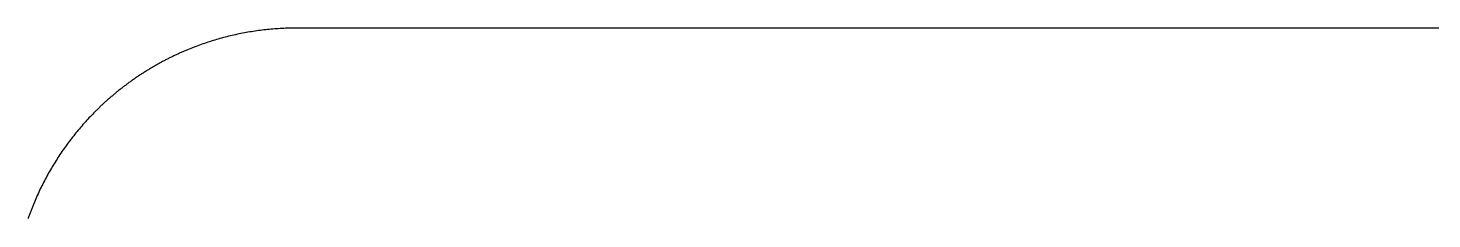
# Model space of a CAD drawing. Header units: millimetres. Extents: x -10 to 277, y -95 to 18.
# Drawn here: x 55.34 to 65.22, y 16.69 to 18.03 of the extents above; entities that cross this region are included whole.
import ezdxf

# ---------------------------------------------------------------- set-up
doc = ezdxf.new("R2010")
doc.units = ezdxf.units.MM
doc.header["$MEASUREMENT"] = 0
doc.layers.add('Edge.Cuts', color=53, linetype='CONTINUOUS')

msp = doc.modelspace()

# ---------------------------------------------------------------- linework, layer by layer
at = {"layer": 'Edge.Cuts', "linetype": 'Continuous'}
for p, q in [((56.786012, 17.977232), (56.773684, 17.974417)), ((56.798358, 17.979969), (56.786012, 17.977232)), ((56.81072, 17.982628), (56.798358, 17.979969)), ((56.823098, 17.985208), (56.81072, 17.982628)), ((56.835493, 17.98771), (56.823098, 17.985208)), ((56.847902, 17.990134), (56.835493, 17.98771)), ((56.860327, 17.992479), (56.847902, 17.990134)), ((56.872766, 17.994745), (56.860327, 17.992479)), ((56.885219, 17.996933), (56.872766, 17.994745)), ((56.897685, 17.999041), (56.885219, 17.996933)), ((56.910164, 18.001071), (56.897685, 17.999041)), ((56.922656, 18.003022), (56.910164, 18.001071)), ((56.93516, 18.004894), (56.922656, 18.003022)), ((56.947675, 18.006686), (56.93516, 18.004894)), ((56.960202, 18.0084), (56.947675, 18.006686)), ((56.972739, 18.010034), (56.960202, 18.0084)), ((56.985286, 18.011589), (56.972739, 18.010034)), ((56.997843, 18.013064), (56.985286, 18.011589)), ((57.010408, 18.01446), (56.997843, 18.013064)), ((57.022983, 18.015777), (57.010408, 18.01446)), ((57.035566, 18.017014), (57.022983, 18.015777)), ((57.048157, 18.018171), (57.035566, 18.017014)), ((57.060755, 18.019249), (57.048157, 18.018171)), ((57.07336, 18.020247), (57.060755, 18.019249)), ((57.085972, 18.021166), (57.07336, 18.020247)), ((57.09859, 18.022004), (57.085972, 18.021166)), ((57.111213, 18.022763), (57.09859, 18.022004)), ((57.123841, 18.023442), (57.111213, 18.022763)), ((57.136474, 18.024042), (57.123841, 18.023442)), ((57.149111, 18.024561), (57.136474, 18.024042)), ((57.161752, 18.025001), (57.149111, 18.024561)), ((57.174397, 18.02536), (57.161752, 18.025001)), ((57.187044, 18.02564), (57.174397, 18.02536)), ((57.199694, 18.02584), (57.187044, 18.02564)), ((57.212346, 18.02596), (57.199694, 18.02584)), ((57.225, 18.026), (57.212346, 18.02596)), ((209.475, 18.026), (57.225, 18.026)), ((56.472535, 17.879042), (56.460829, 17.874245)), ((56.484272, 17.883765), (56.472535, 17.879042)), ((56.496038, 17.888414), (56.484272, 17.883765)), ((56.507833, 17.892988), (56.496038, 17.888414)), ((56.519656, 17.897487), (56.507833, 17.892988)), ((56.531508, 17.901912), (56.519656, 17.897487)), ((56.543387, 17.906261), (56.531508, 17.901912)), ((56.555294, 17.910535), (56.543387, 17.906261)), ((56.567227, 17.914734), (56.555294, 17.910535)), ((56.579186, 17.918857), (56.567227, 17.914734)), ((56.591171, 17.922904), (56.579186, 17.918857)), ((56.603181, 17.926875), (56.591171, 17.922904)), ((56.615215, 17.930771), (56.603181, 17.926875)), ((56.627274, 17.93459), (56.615215, 17.930771)), ((56.639356, 17.938332), (56.627274, 17.93459)), ((56.651462, 17.941998), (56.639356, 17.938332)), ((56.66359, 17.945587), (56.651462, 17.941998)), ((56.675741, 17.9491), (56.66359, 17.945587)), ((56.687913, 17.952535), (56.675741, 17.9491)), ((56.700106, 17.955894), (56.687913, 17.952535)), ((56.71232, 17.959175), (56.700106, 17.955894)), ((56.724554, 17.962379), (56.71232, 17.959175)), ((56.736809, 17.965505), (56.724554, 17.962379)), ((56.749082, 17.968553), (56.736809, 17.965505)), ((56.761374, 17.971524), (56.749082, 17.968553)), ((56.773684, 17.974417), (56.761374, 17.971524)), ((56.266872, 17.78155), (56.261325, 17.778512)), ((56.272429, 17.784572), (56.266872, 17.78155)), ((56.277996, 17.787576), (56.272429, 17.784572)), ((56.283572, 17.790562), (56.277996, 17.787576)), ((56.289157, 17.79353), (56.283572, 17.790562)), ((56.294753, 17.796482), (56.289157, 17.79353)), ((56.300357, 17.799415), (56.294753, 17.796482)), ((56.30597, 17.80233), (56.300357, 17.799415)), ((56.311593, 17.805228), (56.30597, 17.80233)), ((56.317225, 17.808108), (56.311593, 17.805228)), ((56.322866, 17.81097), (56.317225, 17.808108)), ((56.328516, 17.813815), (56.322866, 17.81097)), ((56.334175, 17.816641), (56.328516, 17.813815)), ((56.339843, 17.81945), (56.334175, 17.816641)), ((56.34552, 17.82224), (56.339843, 17.81945)), ((56.351206, 17.825013), (56.34552, 17.82224)), ((56.3569, 17.827767), (56.351206, 17.825013)), ((56.362603, 17.830504), (56.3569, 17.827767)), ((56.368315, 17.833223), (56.362603, 17.830504)), ((56.374035, 17.835923), (56.368315, 17.833223)), ((56.379764, 17.838606), (56.374035, 17.835923)), ((56.385501, 17.84127), (56.379764, 17.838606)), ((56.391247, 17.843916), (56.385501, 17.84127)), ((56.397001, 17.846544), (56.391247, 17.843916)), ((56.402763, 17.849154), (56.397001, 17.846544)), ((56.408534, 17.851746), (56.402763, 17.849154)), ((56.414312, 17.854319), (56.408534, 17.851746)), ((56.420099, 17.856874), (56.414312, 17.854319)), ((56.425894, 17.859411), (56.420099, 17.856874)), ((56.431697, 17.861929), (56.425894, 17.859411)), ((56.437508, 17.864429), (56.431697, 17.861929)), ((56.443326, 17.866911), (56.437508, 17.864429)), ((56.449153, 17.869374), (56.443326, 17.866911)), ((56.454987, 17.871819), (56.449153, 17.869374)), ((56.460829, 17.874245), (56.454987, 17.871819)), ((56.104876, 17.682893), (56.099643, 17.679343)), ((56.110121, 17.686427), (56.104876, 17.682893)), ((56.115377, 17.689944), (56.110121, 17.686427)), ((56.120645, 17.693444), (56.115377, 17.689944)), ((56.125923, 17.696928), (56.120645, 17.693444)), ((56.131213, 17.700396), (56.125923, 17.696928)), ((56.136513, 17.703846), (56.131213, 17.700396)), ((56.141824, 17.70728), (56.136513, 17.703846)), ((56.147146, 17.710696), (56.141824, 17.70728)), ((56.152479, 17.714097), (56.147146, 17.710696)), ((56.157822, 17.71748), (56.152479, 17.714097)), ((56.163177, 17.720846), (56.157822, 17.71748)), ((56.168542, 17.724195), (56.163177, 17.720846)), ((56.173918, 17.727528), (56.168542, 17.724195)), ((56.179304, 17.730843), (56.173918, 17.727528)), ((56.184701, 17.734142), (56.179304, 17.730843)), ((56.190107, 17.737423), (56.184701, 17.734142)), ((56.195525, 17.740687), (56.190107, 17.737423)), ((56.200953, 17.743934), (56.195525, 17.740687)), ((56.206391, 17.747164), (56.200953, 17.743934)), ((56.211839, 17.750376), (56.206391, 17.747164)), ((56.217298, 17.753572), (56.211839, 17.750376)), ((56.222766, 17.75675), (56.217298, 17.753572)), ((56.228245, 17.759911), (56.222766, 17.75675)), ((56.233733, 17.763055), (56.228245, 17.759911)), ((56.239232, 17.766181), (56.233733, 17.763055)), ((56.24474, 17.76929), (56.239232, 17.766181)), ((56.250259, 17.772381), (56.24474, 17.76929)), ((56.255787, 17.775455), (56.250259, 17.772381)), ((56.261325, 17.778512), (56.255787, 17.775455)), ((55.967666, 17.581335), (55.962753, 17.57735)), ((55.97259, 17.585303), (55.967666, 17.581335)), ((55.977528, 17.589256), (55.97259, 17.585303)), ((55.982477, 17.593193), (55.977528, 17.589256)), ((55.98744, 17.597115), (55.982477, 17.593193)), ((55.992414, 17.601021), (55.98744, 17.597115)), ((55.997401, 17.604911), (55.992414, 17.601021)), ((56.002399, 17.608785), (55.997401, 17.604911)), ((56.007411, 17.612644), (56.002399, 17.608785)), ((56.012434, 17.616486), (56.007411, 17.612644)), ((56.017469, 17.620313), (56.012434, 17.616486)), ((56.022516, 17.624123), (56.017469, 17.620313)), ((56.027576, 17.627918), (56.022516, 17.624123)), ((56.032647, 17.631696), (56.027576, 17.627918)), ((56.037731, 17.635459), (56.032647, 17.631696)), ((56.042826, 17.639205), (56.037731, 17.635459)), ((56.047933, 17.642936), (56.042826, 17.639205)), ((56.053052, 17.64665), (56.047933, 17.642936)), ((56.058183, 17.650348), (56.053052, 17.64665)), ((56.063324, 17.654029), (56.058183, 17.650348)), ((56.068479, 17.657695), (56.063324, 17.654029)), ((56.073644, 17.661343), (56.068479, 17.657695)), ((56.078821, 17.664976), (56.073644, 17.661343)), ((56.084009, 17.668592), (56.078821, 17.664976)), ((56.089209, 17.672192), (56.084009, 17.668592)), ((56.09442, 17.675775), (56.089209, 17.672192)), ((56.099643, 17.679343), (56.09442, 17.675775)), ((55.857941, 17.485821), (55.853329, 17.481489)), ((55.862567, 17.49014), (55.857941, 17.485821)), ((55.867206, 17.494443), (55.862567, 17.49014)), ((55.871859, 17.498733), (55.867206, 17.494443)), ((55.876525, 17.503006), (55.871859, 17.498733)), ((55.881204, 17.507265), (55.876525, 17.503006)), ((55.885896, 17.511509), (55.881204, 17.507265)), ((55.890603, 17.515738), (55.885896, 17.511509)), ((55.895322, 17.519952), (55.890603, 17.515738)), ((55.900054, 17.524151), (55.895322, 17.519952)), ((55.904799, 17.528335), (55.900054, 17.524151)), ((55.909558, 17.532504), (55.904799, 17.528335)), ((55.914329, 17.536657), (55.909558, 17.532504)), ((55.919114, 17.540796), (55.914329, 17.536657)), ((55.923911, 17.544918), (55.919114, 17.540796)), ((55.928722, 17.549027), (55.923911, 17.544918)), ((55.933545, 17.553119), (55.928722, 17.549027)), ((55.938382, 17.557196), (55.933545, 17.553119)), ((55.94323, 17.561258), (55.938382, 17.557196)), ((55.948093, 17.565304), (55.94323, 17.561258)), ((55.952966, 17.569335), (55.948093, 17.565304)), ((55.957854, 17.573351), (55.952966, 17.569335)), ((55.962753, 17.57735), (55.957854, 17.573351)), ((55.758151, 17.385517), (55.749582, 17.376213)), ((55.76678, 17.394767), (55.758151, 17.385517)), ((55.775467, 17.403963), (55.76678, 17.394767)), ((55.784213, 17.413104), (55.775467, 17.403963)), ((55.793018, 17.422191), (55.784213, 17.413104)), ((55.80188, 17.431223), (55.793018, 17.422191)), ((55.8108, 17.4402), (55.80188, 17.431223)), ((55.812433, 17.441831), (55.8108, 17.4402)), ((55.816923, 17.446296), (55.812433, 17.441831)), ((55.821425, 17.450746), (55.816923, 17.446296)), ((55.825942, 17.455182), (55.821425, 17.450746)), ((55.830472, 17.459602), (55.825942, 17.455182)), ((55.835016, 17.464009), (55.830472, 17.459602)), ((55.839574, 17.4684), (55.835016, 17.464009)), ((55.844146, 17.472778), (55.839574, 17.4684)), ((55.84873, 17.47714), (55.844146, 17.472778)), ((55.853329, 17.481489), (55.84873, 17.47714)), ((55.67517, 17.290113), (55.667209, 17.280289)), ((55.683194, 17.299885), (55.67517, 17.290113)), ((55.691279, 17.309607), (55.683194, 17.299885)), ((55.699426, 17.319278), (55.691279, 17.309607)), ((55.707634, 17.328898), (55.699426, 17.319278)), ((55.715903, 17.338466), (55.707634, 17.328898)), ((55.724232, 17.347982), (55.715903, 17.338466)), ((55.732622, 17.357445), (55.724232, 17.347982)), ((55.741072, 17.366855), (55.732622, 17.357445)), ((55.749582, 17.376213), (55.741072, 17.366855)), ((55.598399, 17.189675), (55.591075, 17.179368)), ((55.605789, 17.199935), (55.598399, 17.189675)), ((55.613243, 17.210148), (55.605789, 17.199935)), ((55.620761, 17.220313), (55.613243, 17.210148)), ((55.628344, 17.230431), (55.620761, 17.220313)), ((55.63599, 17.2405), (55.628344, 17.230431)), ((55.6437, 17.250521), (55.63599, 17.2405)), ((55.651474, 17.260493), (55.6437, 17.250521)), ((55.65931, 17.270416), (55.651474, 17.260493)), ((55.667209, 17.280289), (55.65931, 17.270416)), ((55.534852, 17.095286), (55.528125, 17.084578)), ((55.541647, 17.105951), (55.534852, 17.095286)), ((55.548509, 17.116572), (55.541647, 17.105951)), ((55.555437, 17.12715), (55.548509, 17.116572)), ((55.562433, 17.137684), (55.555437, 17.12715)), ((55.569494, 17.148173), (55.562433, 17.137684)), ((55.576622, 17.158617), (55.569494, 17.148173)), ((55.583816, 17.169016), (55.576622, 17.158617)), ((55.591075, 17.179368), (55.583816, 17.169016)), ((55.476768, 16.997417), (55.47066, 16.986342)), ((55.482946, 17.008454), (55.476768, 16.997417)), ((55.489194, 17.019451), (55.482946, 17.008454)), ((55.49551, 17.030408), (55.489194, 17.019451)), ((55.501896, 17.041324), (55.49551, 17.030408)), ((55.508351, 17.0522), (55.501896, 17.041324)), ((55.514874, 17.063034), (55.508351, 17.0522)), ((55.521466, 17.073827), (55.514874, 17.063034)), ((55.528125, 17.084578), (55.521466, 17.073827)), ((55.424335, 16.896385), (55.418866, 16.884978)), ((55.429876, 16.907757), (55.424335, 16.896385)), ((55.435489, 16.919093), (55.429876, 16.907757)), ((55.441174, 16.930394), (55.435489, 16.919093)), ((55.446929, 16.941658), (55.441174, 16.930394)), ((55.452756, 16.952885), (55.446929, 16.941658)), ((55.458653, 16.964075), (55.452756, 16.952885)), ((55.464621, 16.975228), (55.458653, 16.964075)), ((55.47066, 16.986342), (55.464621, 16.975228)), ((55.377728, 16.79252), (55.375313, 16.786674)), ((55.382614, 16.80419), (55.377728, 16.79252)), ((55.387573, 16.815829), (55.382614, 16.80419)), ((55.392606, 16.827436), (55.387573, 16.815829)), ((55.397713, 16.83901), (55.392606, 16.827436)), ((55.402892, 16.850552), (55.397713, 16.83901)), ((55.408144, 16.862061), (55.402892, 16.850552)), ((55.413469, 16.873537), (55.408144, 16.862061)), ((55.418866, 16.884978), (55.413469, 16.873537)), ((55.341316, 16.698097), (55.3392, 16.692136)), ((55.343452, 16.704052), (55.341316, 16.698097)), ((55.345606, 16.709999), (55.343452, 16.704052)), ((55.347779, 16.71594), (55.345606, 16.709999)), ((55.349971, 16.721874), (55.347779, 16.71594)), ((55.352181, 16.727801), (55.349971, 16.721874)), ((55.35441, 16.733721), (55.352181, 16.727801)), ((55.356658, 16.739633), (55.35441, 16.733721)), ((55.358925, 16.745539), (55.356658, 16.739633)), ((55.36121, 16.751438), (55.358925, 16.745539)), ((55.363514, 16.757329), (55.36121, 16.751438)), ((55.365837, 16.763213), (55.363514, 16.757329)), ((55.368178, 16.769089), (55.365837, 16.763213)), ((55.370538, 16.774958), (55.368178, 16.769089)), ((55.372916, 16.78082), (55.370538, 16.774958)), ((55.375313, 16.786674), (55.372916, 16.78082)), ((55.3392, 16.692136), (55.337102, 16.686168))]:
    msp.add_line(p, q, dxfattribs=at)

doc.saveas('drawing.dxf')
